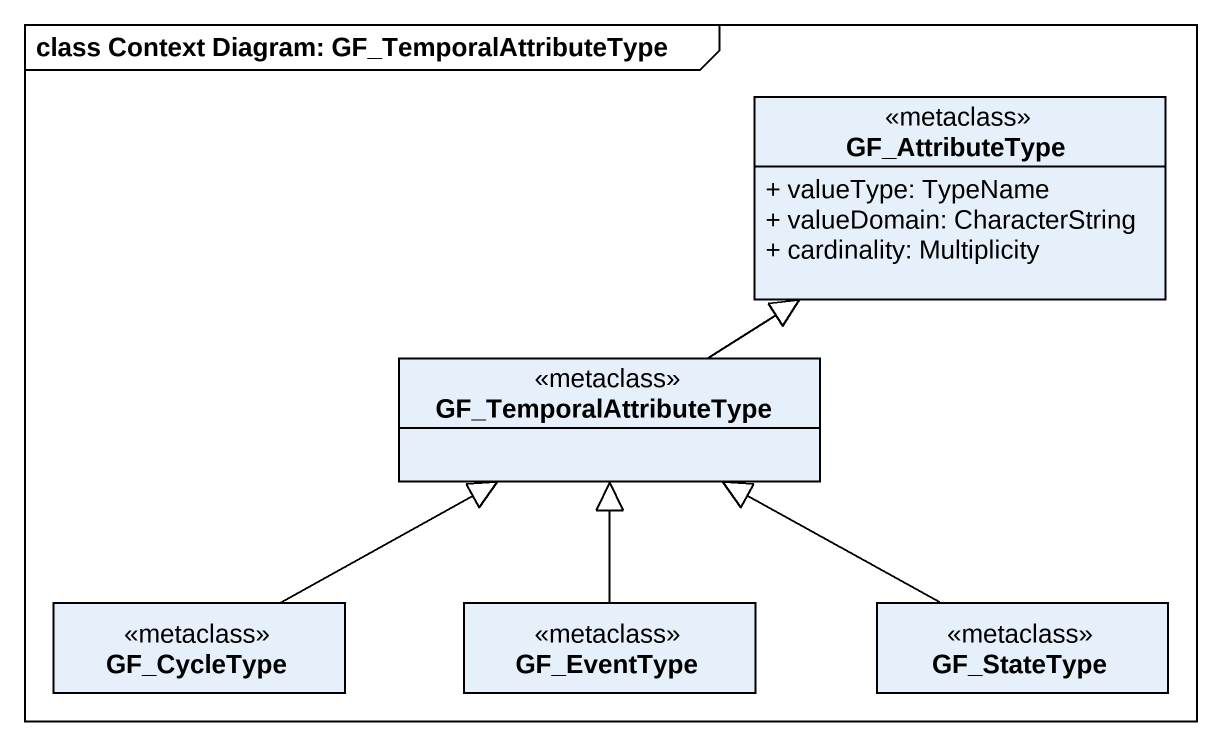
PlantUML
@startuml
mainframe class Context Diagram: GF_TemporalAttributeType
hide circle
hide empty members
skinparam classAttributeIconSize 0
class GF_AttributeType <<metaclass>> {
  + valueType: TypeName
  + valueDomain: CharacterString
  + cardinality: Multiplicity
}
class GF_TemporalAttributeType <<metaclass>>
class GF_CycleType <<metaclass>>
class GF_EventType <<metaclass>>
class GF_StateType <<metaclass>>
GF_TemporalAttributeType -up-|> GF_AttributeType
GF_CycleType -right-|> GF_TemporalAttributeType
GF_EventType -up-|> GF_TemporalAttributeType
GF_StateType -left-|> GF_TemporalAttributeType
@enduml
